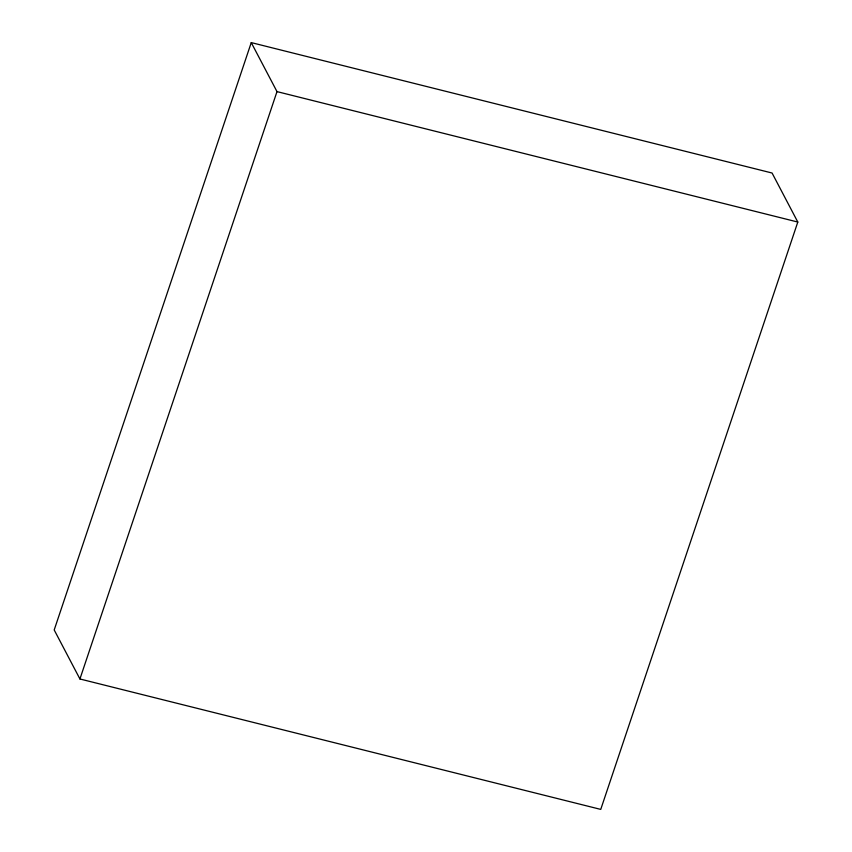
<?xml version="1.0" encoding="UTF-8"?>
<svg xmlns="http://www.w3.org/2000/svg" width="852" height="852" viewBox="0 0 852 852"><rect width="100%" height="100%" fill="white"/><g stroke="black" fill="none" stroke-linecap="round" stroke-linejoin="round"><path stroke-width="1.28" d="M251.255 42.6L54.198 629.958L79.928 678.98L600.745 809.4L797.802 222.042L772.072 173.02L251.255 42.6L276.996 91.611L79.928 678.98M276.996 91.611L797.802 222.042"/></g></svg>
